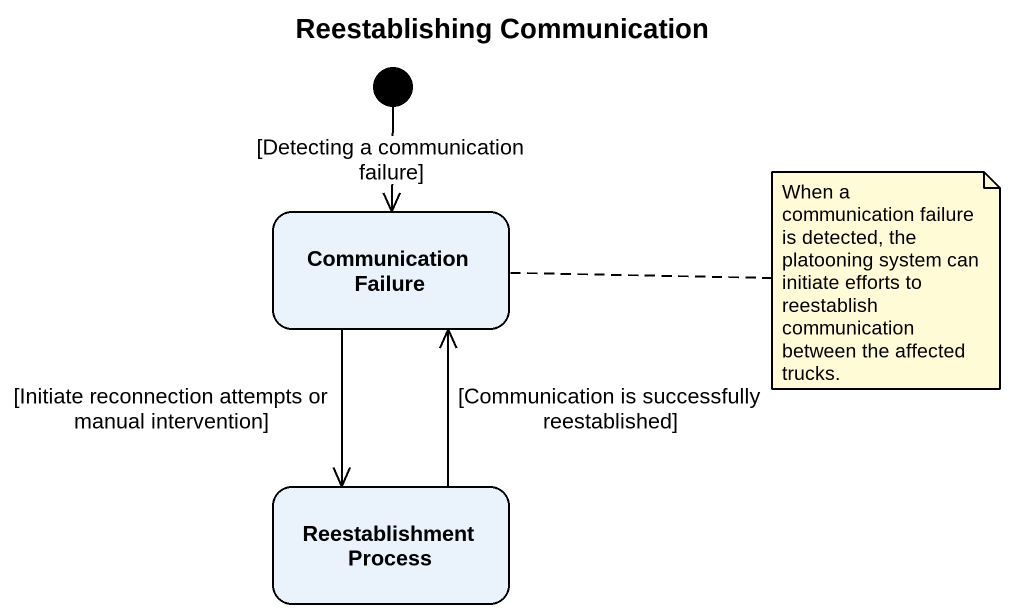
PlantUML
@startuml
title Reestablishing Communication
hide empty description
state "Communication Failure" as Communication_Failure
state "Reestablishment Process" as Reestablishment_Process
[*] --> Communication_Failure : [Detecting a communication failure]
Communication_Failure --> Reestablishment_Process : [Initiate reconnection attempts or manual intervention]
Reestablishment_Process -up-> Communication_Failure : [Communication is successfully reestablished]
note right of Communication_Failure : When a communication failure is detected, the platooning system can initiate efforts to reestablish communication between the affected trucks.
@enduml
